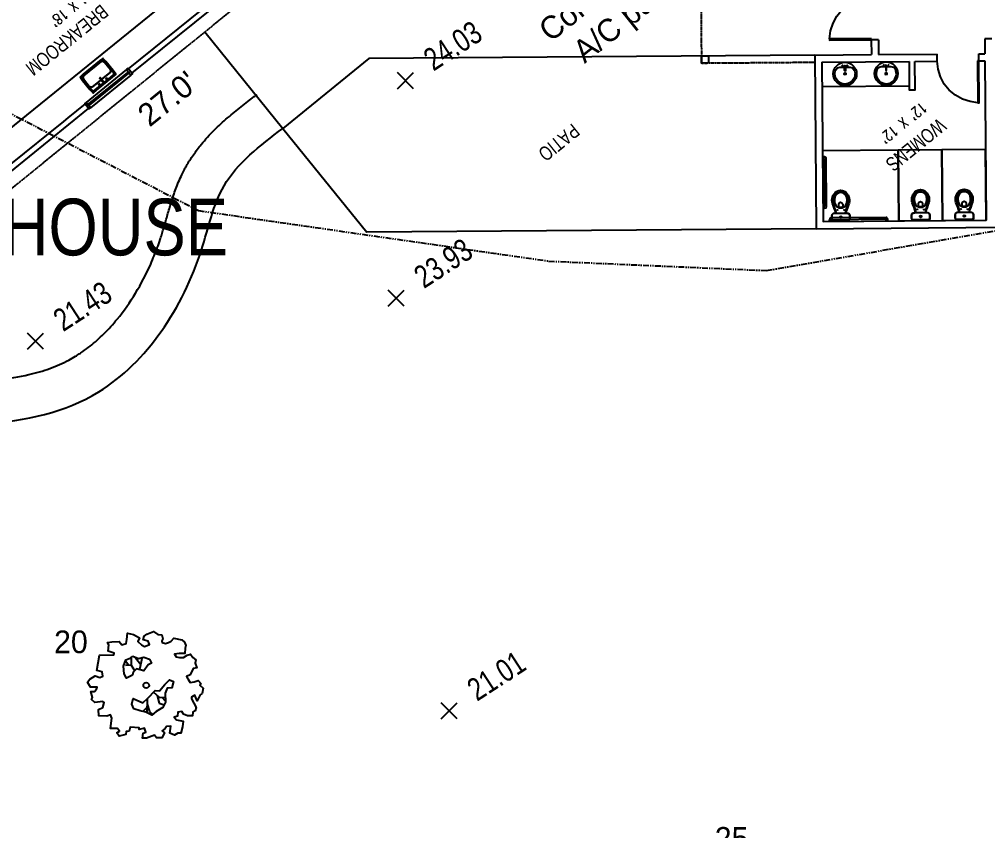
# Model space of a CAD drawing. Header units: inches. Extents: x -625442 to 34963, y -27993 to 66986.
# Drawn here: x -455810 to -454990, y 27782 to 28469 of the extents above; entities that cross this region are included whole.
import ezdxf
from ezdxf.enums import TextEntityAlignment as Align

# ---------------------------------------------------------------- set-up
doc = ezdxf.new("R2010")
doc.units = ezdxf.units.IN
doc.header["$LTSCALE"] = 0.5
doc.header["$MEASUREMENT"] = 0
for name, pattern in [('DASHED2', [0.375, 0.25, -0.125]), ('HIDDEN2', [0.1875, 0.125, -0.0625]), ('PHANTOM', [20, 10, -2, 2, -2, 2, -2])]:
    doc.linetypes.add(name, pattern=pattern)
for name, color, linetype in [('0-TEXT', 30, 'Continuous'), ('A-ANNO-TEXT', 30, 'Continuous'), ('A-FIXT', 63, 'Continuous'), ('BUILDING', 253, 'DASHED2'), ('FEMA FLOOD ZONE', 190, 'PHANTOM'), ('P-ABOVE', 201, 'HIDDEN2'), ('P-BELOW-LIGHT', 143, 'Continuous'), ('P-CASEWORK', 140, 'Continuous'), ('P-DOOR', 51, 'Continuous'), ('P-FIXTURE', 63, 'Continuous'), ('P-WALL', 90, 'Continuous'), ('P-WINDOW', 213, 'Continuous'), ('SPOT ELEVATION TEXT', 252, 'Continuous'), ('TEXT', 7, 'Continuous'), ('Trees-Anno', 43, 'Continuous'), ('TreesMARK', 46, 'Continuous')]:
    doc.layers.add(name, color=color, linetype=linetype)
doc.layers.add('A-WALL-PATT', color=111, linetype='Continuous', lineweight=13)
doc.styles.add('1-4T', font='Zap601Rm.ttf', dxfattribs={"width": 0.8, "height": 12})
doc.styles.add('1-8T', font='Arial.ttf', dxfattribs={"width": 0.8, "height": 24})
doc.styles.add('BLDG', font='IC-Romans.shx', dxfattribs={"width": 0.8})
doc.styles.add('sapa notes', font='romans.shx', dxfattribs={"width": 0.8})
doc.styles.add('TXT', font='IC-Romans.shx')

# ---------------------------------------------------------------- blocks, each defined once
blk = doc.blocks.new('SPT10')
at = {"color": 0, "linetype": 'Continuous'}
for p, q in [((-0.354, -0.354), (0.354, 0.354)), ((0.354, -0.354), (-0.354, 0.354))]:
    blk.add_line(p, q, dxfattribs=at)
blk = doc.blocks.new('TREE11')
at = {"linetype": 'Continuous'}
for p, q in [((-0.1344, 0.1783), (-0.1843, 0.1763)), ((-0.1564, 0.1773), (-0.1793, 0.2113)), ((-0.1324, 0.2402), (-0.1344, 0.1783)), ((-0.1344, 0.1783), (-0.1034, 0.1294)), ((-0.0944, 0.2422), (-0.0475, 0.1843)), ((-0.0345, 0.2472), (-0.0584, 0.1403)), ((0.0654, -0.0594), (0.1134, -0.1044)), ((0.0085, -0.1194), (0.0065, -0.2442)), ((0.0085, -0.1673), (0.0275, -0.2303)), ((0.0964, -0.0894), (0.1154, -0.1563)), ((0.1134, -0.1044), (0.1703, -0.1084)), ((0.1154, -0.1563), (0.1574, -0.1733)), ((0.1414, -0.1074), (0.1634, -0.1334)), ((0.0065, -0.1943), (-0.0305, -0.2313)), ((0.0275, -0.2303), (0.0584, -0.2562))]:
    blk.add_line(p, q, dxfattribs=at)
for points in [[(-0.0404, 0.3569), (-0.0155, 0.3439), (0.0085, 0.3509), (0.0284, 0.3609), (0.0155, 0.3888), (-0.0275, 0.4018), (-0.0195, 0.4337), (0.0065, 0.4507), (0.0634, 0.4737), (0.1023, 0.4487), (0.1383, 0.4467), (0.1472, 0.4098), (0.1363, 0.3928), (0.1413, 0.3779), (0.1702, 0.3699), (0.1962, 0.3779), (0.2201, 0.3908), (0.2431, 0.4148), (0.3129, 0.4018), (0.3389, 0.3808), (0.3499, 0.3509), (0.3439, 0.3289), (0.3399, 0.28), (0.289, 0.282), (0.2481, 0.275), (0.265, 0.2521), (0.293, 0.2441), (0.3279, 0.2441), (0.3609, 0.2651), (0.3898, 0.275), (0.4118, 0.2461), (0.4367, 0.2241), (0.4327, 0.1952), (0.4457, 0.1543), (0.4128, 0.1483), (0.3878, 0.0924), (0.3539, 0.0794), (0.3679, 0.0585), (0.3878, 0.0265), (0.4218, 0.0305), (0.4567, 0.0435), (0.4826, 0.0155), (0.4737, 0.0006), (0.5026, -0.0264), (0.4936, -0.0713), (0.4757, -0.0843), (0.4497, -0.1362), (0.4287, -0.0873), (0.3978, -0.1042), (0.3988, -0.1192), (0.4397, -0.196), (0.4317, -0.226), (0.4108, -0.238), (0.4088, -0.2679), (0.3629, -0.2679), (0.3289, -0.2549), (0.3149, -0.23), (0.28, -0.238), (0.276, -0.2729), (0.2461, -0.2819), (0.266, -0.3028), (0.3269, -0.3148), (0.3199, -0.3647), (0.306, -0.4226), (0.28, -0.4226), (0.2481, -0.4396), (0.2071, -0.4206), (0.2161, -0.3597), (0.1792, -0.3617), (0.1662, -0.3807), (0.1403, -0.3997), (0.1622, -0.4186), (0.1383, -0.4635), (0.0913, -0.4635), (0.0724, -0.4406), (0.0015, -0.4665), (-0.0334, -0.4665), (-0.0284, -0.4216), (-0.0035, -0.4126), (-0.0145, -0.3787), (-0.0634, -0.3887), (-0.0624, -0.3737), (-0.1413, -0.3697), (-0.1492, -0.4036), (-0.1772, -0.4056), (-0.1802, -0.4346), (-0.2401, -0.4496), (-0.26, -0.4196), (-0.2361, -0.4046), (-0.2541, -0.3797), (-0.3149, -0.3797), (-0.303, -0.2909), (-0.3159, -0.2589), (-0.3489, -0.2719), (-0.4178, -0.2699), (-0.4218, -0.212), (-0.3828, -0.196), (-0.3718, -0.1511), (-0.3838, -0.1421), (-0.4547, -0.1511), (-0.4836, -0.1252), (-0.4727, -0.1062), (-0.4896, -0.0533), (-0.4577, -0.0533), (-0.4387, -0.0334), (-0.4317, -0.0174), (-0.4926, -0.0164), (-0.5176, 0.0275), (-0.4966, 0.0535), (-0.4497, 0.0824), (-0.4088, 0.0694), (-0.3818, 0.0804), (-0.3878, 0.1193), (-0.4367, 0.1313), (-0.4118, 0.2661), (-0.287, 0.2701), (-0.282, 0.283), (-0.3369, 0.3), (-0.3309, 0.3569), (-0.3409, 0.3788), (-0.305, 0.3828), (-0.2381, 0.3868), (-0.2161, 0.3579), (-0.1762, 0.3679), (-0.1702, 0.4038), (-0.1642, 0.4587), (-0.1133, 0.4497), (-0.0594, 0.4178), (-0.0734, 0.3868)], [(-0.1183, 0.2581), (-0.0674, 0.2361), (-0.0225, 0.2491), (0.0275, 0.2301), (0.0474, 0.1962), (0.0155, 0.1812), (-0.0225, 0.1283), (-0.0873, 0.1453), (-0.1143, 0.1174), (-0.1213, 0.0904), (-0.1742, 0.0645), (-0.1942, 0.1004), (-0.2011, 0.1703), (-0.1802, 0.2241), (-0.1363, 0.2431)], [(0.0145, -0.1142), (0.0794, -0.0443), (0.1183, -0.0483), (0.1632, 0.0076), (0.2061, 0.0485), (0.2411, 0.0335), (0.2271, -0.0234), (0.1852, -0.0254), (0.1662, -0.0703), (0.1712, -0.1491), (0.1452, -0.196), (0.0883, -0.232), (0.0484, -0.2629), (-0.0045, -0.237), (-0.0534, -0.224), (-0.1083, -0.207), (-0.1263, -0.1671), (-0.1153, -0.1152), (-0.0294, -0.1541)]]:
    blk.add_lwpolyline(points, close=True, dxfattribs=at)
blk.add_circle((0, 0), 0.0248, dxfattribs=at)
blk = doc.blocks.new('A$C468F4D8E')
at = {"layer": 'A-FIXT', "ltscale": 0.25}
for p, q in [((11.25, -1.5), (11.25, 0)), ((12.75, -1.5), (12.75, 0)), ((53.25, -1.5), (53.25, 0)), ((54.75, -1.5), (54.75, 0)), ((0, -5.25), (1.5, -5.25)), ((0, -6.75), (1.5, -6.75)), ((1.5, -53.25), (1.5, -6.75)), ((3, -53.25), (3, -6.75)), ((12.75, -1.5), (53.25, -1.5)), ((12.75, -3), (53.25, -3)), ((0, -53.25), (1.5, -53.25)), ((0, -54.75), (1.5, -54.75))]:
    blk.add_line(p, q, dxfattribs=at)
for centre, start, end in [((1.5, -6.75), 0, 90), ((12.75, -1.5), 180, 270), ((53.25, -1.5), 270, 0), ((1.5, -53.25), 270, 0)]:
    blk.add_arc(centre, 1.5, start, end, dxfattribs=at)

msp = doc.modelspace()

# ---------------------------------------------------------------- linework, layer by layer
at = {"layer": 'BUILDING'}
msp.add_lwpolyline([(-455825.28922, 28318.3568), (-455573.23933, 28522.46932)], dxfattribs=at)
at = {"layer": 'FEMA FLOOD ZONE'}
msp.add_lwpolyline([(-456435.52039, 29340.6801), (-456366.05531, 29268.55494), (-456360.71187, 29207.11493), (-455901.17385, 28432.43707), (-455658.04623, 28306.8857), (-455361.48387, 28264.14487), (-455177.13444, 28256.13106), (-454808.43528, 28320.2422), (-454621.41384, 28403.05273), (-453051.84379, 29175.61297), (-452512.1541, 29592.33613)], dxfattribs=at)
at = {"layer": 'P-ABOVE'}
msp.add_lwpolyline([(-455136.92343, 28540.52275), (-455232.94878, 28539.78573), (-455232.06812, 28431.79187), (-455136.07112, 28432.54965)], dxfattribs=at)
at = {"layer": 'P-BELOW-LIGHT'}
for p, q in [((-455652.73005, 28458.10846), (-455586.6573, 28376.51802)), ((-455136.11853, 28438.54815), (-455513.73985, 28435.5673)), ((-455513.73985, 28435.5673), (-455586.6573, 28376.51802)), ((-455586.6573, 28376.51802), (-455515.41948, 28288.54946)), ((-455134.95812, 28291.55273), (-455515.41948, 28288.54946))]:
    msp.add_line(p, q, dxfattribs=at)
for points in [[(-455718.92813, 28426.21612), (-455717.45065, 28424.39164), (-455718.05881, 28423.89915), (-455717.32007, 28422.98691), (-455716.71191, 28423.4794), (-455715.23443, 28421.65492), (-455714.01811, 28422.63991), (-455717.71181, 28427.20111), (-455718.92813, 28426.21612), (-455753.13709, 28398.51336)], [(-455715.23443, 28421.65492), (-455749.44339, 28393.95217)], [(-455716.84249, 28424.88413), (-455716.10375, 28423.9719)], [(-455751.52903, 28395.28415), (-455752.26777, 28396.19639)]]:
    msp.add_lwpolyline(points, dxfattribs=at)
for points in [[(-455751.65961, 28396.68889), (-455753.13709, 28398.51336), (-455754.3534, 28397.52838), (-455750.6597, 28392.96718), (-455749.44339, 28393.95217), (-455750.92087, 28395.77665), (-455750.31271, 28396.26914), (-455751.05145, 28397.18138)], [(-455129.47271, 28357.59652), (-455128.9991, 28297.59839), (-455065.00766, 28298.10509), (-455065.48127, 28358.10322)], [(-455065.48127, 28358.10322), (-455065.00766, 28298.10509), (-455028.00881, 28298.39715), (-455028.48242, 28358.39529)], [(-455028.48242, 28358.39529), (-455028.00881, 28298.39715), (-454991.00997, 28298.68921), (-454991.48358, 28358.68735)]]:
    msp.add_lwpolyline(points, close=True, dxfattribs=at)
msp.add_open_spline([(-456165.08207, 28096.81745), (-456159.31233, 28101.97982), (-456153.38333, 28107.28744), (-456141.07897, 28117.89896), (-456134.70349, 28123.20388), (-456121.31698, 28133.49329), (-456114.30459, 28138.47996), (-456101.31502, 28146.56086), (-456095.53059, 28149.81224), (-456087.15728, 28153.88248), (-456084.81135, 28154.95921), (-456080.90987, 28156.63583), (-456079.37955, 28157.26591), (-456076.55476, 28158.37582), (-456075.2648, 28158.86276), (-456072.68736, 28159.79659), (-456071.39684, 28160.24479), (-456067.52154, 28161.5351), (-456064.93307, 28162.32286), (-456057.16436, 28164.48433), (-456051.98154, 28165.65618), (-456041.65163, 28167.54991), (-456036.5043, 28168.27206), (-456023.23525, 28169.67431), (-456015.15894, 28170.07748), (-455999.19166, 28170.28104), (-455991.29922, 28170.08112), (-455975.71352, 28169.34222), (-455968.0197, 28168.80278), (-455956.53172, 28167.90032), (-455952.65502, 28167.57827), (-455946.09517, 28167.02703), (-455943.39604, 28166.79872), (-455938.00154, 28166.34499), (-455935.31005, 28166.11967), (-455927.25614, 28165.45451), (-455921.91421, 28165.02551), (-455905.99826, 28163.82988), (-455895.5334, 28163.15536), (-455875.0614, 28162.29207), (-455865.05462, 28162.10376), (-455845.68315, 28162.42452), (-455836.31951, 28162.93415), (-455818.41744, 28164.81676), (-455809.88133, 28166.18953), (-455795.58115, 28169.49042), (-455789.62555, 28171.22267), (-455778.29628, 28175.31346), (-455772.92267, 28177.67046), (-455765.90314, 28181.38658), (-455764.03117, 28182.44568), (-455761.14649, 28184.18951), (-455760.10975, 28184.83983), (-455758.03852, 28186.18666), (-455757.00649, 28186.88165), (-455753.92232, 28189.03055), (-455751.88211, 28190.54848), (-455745.82012, 28195.35031), (-455741.85692, 28198.88296), (-455734.15201, 28206.55013), (-455730.41057, 28210.68442), (-455721.27036, 28221.84807), (-455716.06958, 28229.23559), (-455706.55826, 28244.89487), (-455702.24773, 28253.16584), (-455697.46464, 28263.93441), (-455696.50105, 28266.20376), (-455693.72457, 28273.05171), (-455692.02605, 28277.67028), (-455690.25275, 28283.0249), (-455690.02021, 28283.73912), (-455689.33414, 28285.883), (-455688.88198, 28287.34635), (-455687.97632, 28290.35346), (-455687.52365, 28291.89467), (-455686.15364, 28296.62579), (-455685.22517, 28299.92315), (-455683.25222, 28306.77546), (-455682.20786, 28310.33058), (-455679.88914, 28317.66941), (-455678.61479, 28321.45373), (-455675.69126, 28329.21111), (-455674.04158, 28333.18526), (-455671.4038, 28338.71597), (-455670.65039, 28340.22382), (-455669.33264, 28342.72822), (-455668.79237, 28343.72229), (-455667.77056, 28345.53861), (-455667.29381, 28346.36263), (-455666.32798, 28347.98608), (-455665.83748, 28348.78829), (-455664.34501, 28351.16665), (-455663.32209, 28352.71449), (-455660.18293, 28357.24817), (-455657.99669, 28360.12388), (-455652.20167, 28367.19405), (-455648.50177, 28371.19186), (-455640.97773, 28378.6717), (-455637.15252, 28382.15481), (-455629.50652, 28388.74221), (-455625.68495, 28391.84674), (-455618.15221, 28397.78634), (-455614.44066, 28400.62138), (-455610.02486, 28403.97721), (-455609.22042, 28404.58777), (-455608.42188, 28405.19385)], degree=3, knots=[0, 0, 0, 0, 22.276637222, 22.276637222, 44.553274445, 44.553274445, 66.829911667, 66.829911667, 83.407930291, 83.407930291, 89.705526236, 89.705526236, 93.696512164, 93.696512164, 96.991055155, 96.991055155, 100.285598146, 100.285598146, 106.874684128, 106.874684128, 120.052856092, 120.052856092, 133.231028056, 133.231028056, 154.218431796, 154.218431796, 175.205835536, 175.205835536, 196.193239277, 196.193239277, 207.008348568, 207.008348568, 214.650252813, 214.650252813, 222.292157058, 222.292157058, 237.575965547, 237.575965547, 268.143582527, 268.143582527, 298.711199506, 298.711199506, 329.278816486, 329.278816486, 359.846433465, 359.846433465, 383.533038491, 383.533038491, 407.219643516, 407.219643516, 416.062558555, 416.062558555, 421.097053981, 421.097053981, 426.131549408, 426.131549408, 436.20054026, 436.20054026, 456.338521966, 456.338521966, 476.476503672, 476.476503672, 507.494839108, 507.494839108, 538.513174545, 538.513174545, 546.716463222, 546.716463222, 563.123040575, 563.123040575, 565.646070205, 565.646070205, 570.692129464, 570.692129464, 575.738188723, 575.738188723, 585.830307242, 585.830307242, 595.922425761, 595.922425761, 606.014544279, 606.014544279, 616.106662798, 616.106662798, 619.863510877, 619.863510877, 622.328536236, 622.328536236, 624.363978582, 624.363978582, 626.399420928, 626.399420928, 630.470305621, 630.470305621, 638.612075007, 638.612075007, 651.453732913, 651.453732913, 664.29539082, 664.29539082, 677.137048727, 677.137048727, 689.978706634, 689.978706634, 692.8623578, 692.8623578, 692.8623578, 692.8623578], dxfattribs=at)
msp.add_spline([(-456141.07755, 28069.98869), (-456063.54469, 28124.8019), (-455948.96864, 28131.14111), (-455742.45365, 28153.42968), (-455655.44727, 28273.66011), (-455636.39923, 28327.86895), (-455586.6573, 28376.51802)], degree=3, dxfattribs=at)
at = {"layer": 'P-CASEWORK'}
msp.add_line((-455056.08667, 28412.15945), (-455129.8806, 28411.59305), dxfattribs=at)
msp.add_lwpolyline([(-455707.68947, 28527.46167), (-455677.48151, 28490.15914), (-455832.30766, 28364.77937)], dxfattribs=at)
at = {"layer": 'P-DOOR'}
for points in [[(-455123.63795, 28452.39709), (-455122.70949, 28459.05602), (-455120.60576, 28465.52808), (-455117.32383, 28471.42201), (-455113.05933, 28476.73635), (-455107.80787, 28480.88419), (-455101.76657, 28484.05969), (-455095.32521, 28486.06431), (-455088.48381, 28486.89804)], [(-454997.98563, 28398.19765), (-455004.64456, 28399.12611), (-455011.11662, 28401.22984), (-455017.01056, 28404.51177), (-455022.32489, 28408.77627), (-455026.47273, 28414.02773), (-455029.64823, 28420.06903), (-455031.65285, 28426.51039), (-455032.48658, 28433.35179)]]:
    msp.add_lwpolyline(points, dxfattribs=at)
for points in [[(-455088.22789, 28452.66179), (-455123.63795, 28452.39709), (-455123.62917, 28451.22328), (-455088.21911, 28451.48798)], [(-454998.25033, 28433.60771), (-454997.98563, 28398.19765), (-454996.81182, 28398.20642), (-454997.07652, 28433.61648)]]:
    msp.add_lwpolyline(points, close=True, dxfattribs=at)
at = {"layer": 'P-FIXTURE'}
for points in [[(-455741.86898, 28433.56102), (-455755.55257, 28422.47992), (-455755.42944, 28422.32788), (-455757.891, 28420.08274), (-455757.91991, 28419.80758), (-455755.85573, 28416.94774)], [(-455736.36572, 28432.98269), (-455738.61086, 28435.44425), (-455738.73398, 28435.59629), (-455739.00914, 28435.6252), (-455741.86898, 28433.56102), (-455741.74586, 28433.40898), (-455755.42944, 28422.32788)], [(-455740.39896, 28432.98924), (-455755.29886, 28420.92315), (-455740.39896, 28432.98924)], [(-455730.20955, 28425.3807), (-455736.36572, 28432.98269), (-455736.39464, 28432.70753), (-455738.7629, 28435.32112), (-455738.88602, 28435.47316), (-455741.74586, 28433.40898)], [(-455738.29186, 28433.18511), (-455738.96531, 28433.39498), (-455739.66768, 28433.32969), (-455740.09488, 28433.23548), (-455740.39896, 28432.98924), (-455738.96531, 28433.39498), (-455737.52421, 28432.54803), (-455737.77045, 28432.85211), (-455738.0167, 28433.15619)], [(-455737.52421, 28432.54803), (-455738.96531, 28433.39498), (-455740.39896, 28432.98924)], [(-455732.59927, 28426.46644), (-455737.52421, 28432.54803), (-455732.59927, 28426.46644)], [(-455730.78788, 28419.87744), (-455728.05116, 28422.09366), (-455728.02225, 28422.36882), (-455728.14537, 28422.52086), (-455730.20955, 28425.3807), (-455730.36159, 28425.25758), (-455736.39464, 28432.70753)], [(-455755.55257, 28422.47992), (-455758.01412, 28420.23478), (-455758.19507, 28419.8365), (-455758.07195, 28419.68446), (-455756.13089, 28416.97666), (-455755.85573, 28416.94774), (-455749.82269, 28409.49779)], [(-455744.47146, 28408.79634), (-455730.78788, 28419.87744), (-455730.911, 28420.02948), (-455728.17429, 28422.2457), (-455728.29741, 28422.39774), (-455730.36159, 28425.25758)], [(-455739.88227, 28418.05113), (-455732.88844, 28423.71481), (-455739.88227, 28418.05113)], [(-455732.2299, 28426.01032), (-455732.35302, 28426.16236), (-455732.59927, 28426.46644), (-455732.19353, 28425.03279), (-455732.88844, 28423.71481), (-455732.58436, 28423.96105), (-455732.28028, 28424.2073)], [(-455732.88844, 28423.71481), (-455732.19353, 28425.03279), (-455732.59927, 28426.46644)], [(-455732.4034, 28424.35934), (-455732.19353, 28425.03279), (-455732.25882, 28425.73516)], [(-455756.13089, 28416.97666), (-455749.97473, 28409.37467), (-455749.82269, 28409.49779), (-455747.45443, 28406.8842), (-455747.17926, 28406.85528), (-455744.59459, 28408.94838)], [(-455755.9574, 28418.62764), (-455755.71115, 28418.32356), (-455755.4649, 28418.01948), (-455755.99377, 28419.60517), (-455755.29886, 28420.92315), (-455755.4509, 28420.80002), (-455755.63186, 28420.40174)], [(-455755.29886, 28420.92315), (-455755.99377, 28419.60517), (-455755.4649, 28418.01948)], [(-455755.7839, 28420.27861), (-455755.99377, 28419.60517), (-455755.92848, 28418.9028)], [(-455755.4649, 28418.01948), (-455750.53997, 28411.93788), (-455755.4649, 28418.01948)], [(-455749.97473, 28409.37467), (-455747.60647, 28406.76107), (-455747.48334, 28406.60903), (-455747.05614, 28406.70324), (-455744.47146, 28408.79634), (-455744.59459, 28408.94838), (-455730.911, 28420.02948)], [(-455747.78834, 28411.64872), (-455740.64247, 28417.43552), (-455747.78834, 28411.64872)], [(-455742.42311, 28413.72782), (-455742.42311, 28413.72782)], [(-455742.42311, 28413.72782), (-455742.42311, 28413.72782)], [(-455741.8737, 28418.95592), (-455741.75058, 28418.80388)], [(-455741.41758, 28419.32529), (-455741.56962, 28419.20216), (-455741.72166, 28419.07904)], [(-455741.62745, 28418.65184), (-455741.50433, 28418.4998), (-455741.38121, 28418.34776), (-455741.25808, 28418.19572), (-455741.13496, 28418.04368), (-455741.01184, 28417.89164), (-455740.88871, 28417.7396), (-455740.76559, 28417.58756), (-455740.64247, 28417.43552), (-455740.51934, 28417.28348), (-455740.39622, 28417.13144), (-455740.2731, 28416.9794), (-455740.14997, 28416.82736), (-455740.02685, 28416.67532), (-455739.90373, 28416.52328), (-455739.7806, 28416.37124), (-455739.65748, 28416.2192), (-455739.53436, 28416.06716), (-455739.41123, 28415.91512), (-455739.28811, 28415.76308), (-455739.16499, 28415.61104)], [(-455741.14242, 28419.29637), (-455741.26554, 28419.44841)], [(-455738.40479, 28416.22666), (-455738.52791, 28416.3787), (-455738.65103, 28416.53074), (-455738.77416, 28416.68278), (-455738.89728, 28416.83482), (-455739.0204, 28416.98686), (-455739.14353, 28417.1389), (-455739.26665, 28417.29094), (-455739.38977, 28417.44297), (-455739.5129, 28417.59501), (-455739.63602, 28417.74705), (-455739.75914, 28417.89909), (-455739.88227, 28418.05113), (-455740.00539, 28418.20317), (-455740.12851, 28418.35521), (-455740.25164, 28418.50725), (-455740.37476, 28418.65929), (-455740.49788, 28418.81133), (-455740.62101, 28418.96337), (-455740.74413, 28419.11541), (-455740.86725, 28419.26745)], [(-455739.04186, 28415.459), (-455738.91874, 28415.30696)], [(-455738.64358, 28415.27804), (-455738.49154, 28415.40117), (-455738.3395, 28415.52429)], [(-455738.31058, 28415.79945), (-455738.4337, 28415.95149)], [(-455748.24446, 28411.27935), (-455747.94038, 28411.5256), (-455747.78834, 28411.64872), (-455749.22199, 28411.24298), (-455750.53997, 28411.93788), (-455750.29372, 28411.6338), (-455750.1706, 28411.48176)], [(-455750.53997, 28411.93788), (-455749.22199, 28411.24298), (-455747.78834, 28411.64872)], [(-455749.89544, 28411.45285), (-455749.22199, 28411.24298), (-455748.51962, 28411.30827)], [(-455110.04965, 28304.59563), (-455109.67383, 28306.55507), (-455109.10082, 28308.32042), (-455107.76226, 28312.24393), (-455107.20006, 28315.37872), (-455107.61604, 28318.50579), (-455109.00711, 28321.23388), (-455111.36863, 28322.97606), (-455112.74271, 28323.55215), (-455114.30933, 28323.73544), (-455115.67723, 28323.52899), (-455117.04205, 28322.93127), (-455119.37577, 28321.15203), (-455120.72359, 28318.40233), (-455121.28579, 28315.26753), (-455120.47854, 28312.14355), (-455119.07821, 28308.24166), (-455118.47741, 28306.48558), (-455118.07069, 28304.53231)], [(-455042.45395, 28305.13078), (-455042.07812, 28307.09022), (-455041.50512, 28308.85557), (-455040.16656, 28312.77908), (-455039.60436, 28315.91387), (-455040.02034, 28319.04095), (-455041.41141, 28321.76903), (-455043.77293, 28323.51121), (-455045.147, 28324.08731), (-455046.71363, 28324.27059), (-455048.08153, 28324.06414), (-455049.44634, 28323.46643), (-455051.78006, 28321.68718), (-455053.12789, 28318.93748), (-455053.69009, 28315.80268), (-455052.88284, 28312.6787), (-455051.48251, 28308.77681), (-455050.8817, 28307.02073), (-455050.47499, 28305.06747)], [(-455044.84018, 28310.00313), (-455044.84172, 28310.19876), (-455045.62426, 28310.19258), (-455046.60244, 28310.18486), (-455047.38498, 28310.17869), (-455048.16752, 28310.17251), (-455048.16598, 28309.97687), (-455047.97034, 28309.97842), (-455047.57753, 28309.78587), (-455047.18626, 28309.78896), (-455046.59935, 28309.79359), (-455046.01245, 28309.79823), (-455045.42554, 28309.80286), (-455043.671, 28310.5993), (-455042.31237, 28311.97955), (-455041.35118, 28314.13926), (-455041.17562, 28316.68406), (-455041.58542, 28319.02859), (-455042.5775, 28320.78159), (-455044.15339, 28322.13868), (-455045.33028, 28322.52068), (-455046.70127, 28322.70551), (-455047.87354, 28322.50061), (-455049.04426, 28322.10007), (-455050.59853, 28320.71827), (-455051.56281, 28318.94983), (-455051.93555, 28316.59912), (-455051.71984, 28314.05741), (-455050.72467, 28311.91315), (-455049.5416, 28310.7486), (-455048.16598, 28309.97687)], [(-455005.4551, 28305.42284), (-455005.07928, 28307.38228), (-455004.50627, 28309.14763), (-455003.16771, 28313.07114), (-455002.60551, 28316.20593), (-455003.02149, 28319.33301), (-455004.41256, 28322.06109), (-455006.77408, 28323.80327), (-455008.14816, 28324.37937), (-455009.71478, 28324.56265), (-455011.08268, 28324.3562), (-455012.4475, 28323.75849), (-455014.78122, 28321.97924), (-455016.12904, 28319.22954), (-455016.69124, 28316.09475), (-455015.88399, 28312.97076), (-455014.48366, 28309.06887), (-455013.88285, 28307.31279), (-455013.47614, 28305.35953)], [(-455007.84133, 28310.29519), (-455007.84288, 28310.49082), (-455008.62542, 28310.48464), (-455009.60359, 28310.47692), (-455010.38613, 28310.47075), (-455011.16867, 28310.46457), (-455011.16713, 28310.26893), (-455010.97149, 28310.27048), (-455010.57868, 28310.07793), (-455010.18741, 28310.08102), (-455009.6005, 28310.08565), (-455009.0136, 28310.09029), (-455008.42669, 28310.09492), (-455006.67216, 28310.89136), (-455005.31352, 28312.27161), (-455004.35233, 28314.43132), (-455004.17677, 28316.97612), (-455004.58657, 28319.32065), (-455005.57865, 28321.07365), (-455007.15454, 28322.43074), (-455008.33144, 28322.81274), (-455009.70243, 28322.99757), (-455010.87469, 28322.79267), (-455012.04542, 28322.39213), (-455013.59969, 28321.01033), (-455014.56396, 28319.24189), (-455014.9367, 28316.89118), (-455014.72099, 28314.34947), (-455013.72583, 28312.20521), (-455012.54275, 28311.04066), (-455011.16713, 28310.26893)], [(-455112.43588, 28309.46797), (-455112.43743, 28309.66361), (-455113.21997, 28309.65743), (-455114.19814, 28309.64971), (-455114.98068, 28309.64353), (-455115.76322, 28309.63736), (-455115.76168, 28309.44172), (-455115.56604, 28309.44327), (-455115.17323, 28309.25072), (-455114.78196, 28309.25381), (-455114.19505, 28309.25844), (-455113.60815, 28309.26307), (-455113.02124, 28309.26771), (-455111.26671, 28310.06415), (-455109.90807, 28311.4444), (-455108.94688, 28313.60411), (-455108.77132, 28316.14891), (-455109.18112, 28318.49344), (-455110.1732, 28320.24643), (-455111.74909, 28321.60353), (-455112.92599, 28321.98553), (-455114.29698, 28322.17035), (-455115.46924, 28321.96545), (-455116.63997, 28321.56492), (-455118.19424, 28320.18312), (-455119.15851, 28318.41468), (-455119.53125, 28316.06397), (-455119.31554, 28313.52226), (-455118.32038, 28311.378), (-455117.1373, 28310.21345), (-455115.76168, 28309.44172)], [(-455048.16752, 28310.17251), (-455048.18914, 28312.9114), (-455047.6115, 28314.08984), (-455046.63641, 28314.48883), (-455045.45952, 28314.10683), (-455044.86334, 28312.93765), (-455044.84172, 28310.19876)], [(-455011.16867, 28310.46457), (-455011.19029, 28313.20346), (-455010.61265, 28314.3819), (-455009.63757, 28314.78089), (-455008.46067, 28314.39889), (-455007.8645, 28313.22971), (-455007.84288, 28310.49082)], [(-455118.26633, 28304.53077), (-455118.87176, 28306.87376), (-455119.67129, 28309.01957), (-455118.87176, 28306.87376), (-455118.26633, 28304.53077), (-455119.24296, 28304.32741), (-455120.41677, 28304.31815), (-455121.39031, 28303.72352), (-455121.77232, 28302.54662), (-455121.39031, 28303.72352), (-455120.41677, 28304.31815), (-455117.2897, 28304.73413), (-455114.15954, 28304.75883), (-455110.83374, 28304.78509), (-455107.70049, 28304.41853), (-455106.71768, 28303.83934), (-455106.31715, 28302.66862), (-455106.71768, 28303.83934), (-455107.70049, 28304.41853), (-455108.8743, 28304.40926), (-455109.85402, 28304.59717), (-455109.28565, 28306.94943), (-455108.52009, 28309.10759), (-455109.28565, 28306.94943), (-455109.85402, 28304.59717)], [(-455120.66954, 28311.5551), (-455119.67129, 28309.01957), (-455120.66954, 28311.5551)], [(-455115.76322, 28309.63736), (-455115.78484, 28312.37625), (-455115.2072, 28313.55469), (-455114.23212, 28313.95368), (-455113.05522, 28313.57168), (-455112.45905, 28312.4025), (-455112.43743, 28309.66361)], [(-455107.56199, 28311.65857), (-455108.52009, 28309.10759), (-455107.56199, 28311.65857)], [(-455050.67062, 28305.06592), (-455051.27606, 28307.40891), (-455052.07559, 28309.55472), (-455051.27606, 28307.40891), (-455050.67062, 28305.06592), (-455051.64726, 28304.86256), (-455052.82107, 28304.8533), (-455053.79461, 28304.25867), (-455054.17661, 28303.08177), (-455053.79461, 28304.25867), (-455052.82107, 28304.8533), (-455049.69399, 28305.26928), (-455046.56383, 28305.29399), (-455043.23804, 28305.32024), (-455040.10479, 28304.95368), (-455039.12198, 28304.37449), (-455038.72144, 28303.20377), (-455039.12198, 28304.37449), (-455040.10479, 28304.95368), (-455041.2786, 28304.94441), (-455042.25832, 28305.13233), (-455041.68994, 28307.48458), (-455040.92439, 28309.64274), (-455041.68994, 28307.48458), (-455042.25832, 28305.13233)], [(-455053.07384, 28312.09025), (-455052.07559, 28309.55472), (-455053.07384, 28312.09025)], [(-455039.96629, 28312.19372), (-455040.92439, 28309.64274), (-455039.96629, 28312.19372)], [(-455013.67178, 28305.35798), (-455014.27721, 28307.70097), (-455015.07674, 28309.84678), (-455014.27721, 28307.70097), (-455013.67178, 28305.35798), (-455014.64841, 28305.15462), (-455015.82222, 28305.14536), (-455016.79576, 28304.55073), (-455017.17777, 28303.37383), (-455016.79576, 28304.55073), (-455015.82222, 28305.14536), (-455012.69515, 28305.56134), (-455009.56498, 28305.58605), (-455006.23919, 28305.6123), (-455003.10594, 28305.24574), (-455002.12313, 28304.66655), (-455001.7226, 28303.49583), (-455002.12313, 28304.66655), (-455003.10594, 28305.24574), (-455004.27975, 28305.23647), (-455005.25947, 28305.42439), (-455004.6911, 28307.77664), (-455003.92554, 28309.9348), (-455004.6911, 28307.77664), (-455005.25947, 28305.42439)], [(-455016.07499, 28312.38231), (-455015.07674, 28309.84678), (-455016.07499, 28312.38231)], [(-455002.96744, 28312.48578), (-455003.92554, 28309.9348), (-455002.96744, 28312.48578)], [(-455121.77232, 28302.54662), (-455121.74915, 28299.6121), (-455121.77232, 28302.54662)], [(-455120.56762, 28298.64319), (-455107.46007, 28298.74665), (-455120.56762, 28298.64319)], [(-455113.93301, 28300.84768), (-455114.72019, 28301.42841), (-455114.13791, 28302.01994), (-455113.54638, 28301.43767), (-455114.12865, 28300.84613)], [(-455106.29398, 28299.73409), (-455106.31715, 28302.66862), (-455106.29398, 28299.73409)], [(-455054.17661, 28303.08177), (-455054.15345, 28300.14725), (-455054.17661, 28303.08177)], [(-455052.97192, 28299.17834), (-455039.86437, 28299.28181), (-455052.97192, 28299.17834)], [(-455046.33731, 28301.38283), (-455047.12448, 28301.96356), (-455046.54221, 28302.5551), (-455045.95067, 28301.97282), (-455046.53295, 28301.38129)], [(-455038.69828, 28300.26925), (-455038.72144, 28303.20377), (-455038.69828, 28300.26925)], [(-455017.17777, 28303.37383), (-455017.1546, 28300.43931), (-455017.17777, 28303.37383)], [(-455015.97307, 28299.4704), (-455002.86552, 28299.57387), (-455015.97307, 28299.4704)], [(-455009.33846, 28301.67489), (-455010.12564, 28302.25562), (-455009.54336, 28302.84716), (-455008.95183, 28302.26488), (-455009.5341, 28301.67335)], [(-455001.69943, 28300.56131), (-455001.7226, 28303.49583), (-455001.69943, 28300.56131)]]:
    msp.add_lwpolyline(points, dxfattribs=at)
for points in [[(-455756.44989, 28419.23579), (-455755.3707, 28417.59227), (-455749.21453, 28409.99028), (-455747.83125, 28408.59301), (-455747.18672, 28408.10797), (-455746.60748, 28408.3253), (-455742.35036, 28411.77276), (-455745.08708, 28409.55654), (-455746.60748, 28408.3253), (-455742.35036, 28411.77276), (-455733.98817, 28418.54454), (-455729.8831, 28421.86887), (-455731.4035, 28420.63764), (-455733.98817, 28418.54454), (-455729.8831, 28421.86887), (-455729.5501, 28422.39028), (-455729.73852, 28423.24469), (-455730.96975, 28424.76509), (-455737.12592, 28432.36708), (-455738.35715, 28433.88747), (-455739.0306, 28434.09735), (-455739.60984, 28433.88002), (-455741.25337, 28432.80082), (-455754.93695, 28421.71972), (-455756.33422, 28420.33645), (-455756.66722, 28419.81504)], [(-455113.07089, 28429.3266), (-455112.48836, 28429.91788), (-455112.09271, 28429.33389), (-455112.48107, 28428.9397)], [(-455110.88972, 28425.42993), (-455110.9189, 28429.34264), (-455110.53054, 28429.73683), (-455110.13636, 28429.34848), (-455110.10718, 28425.43576), (-455110.49553, 28425.04158)], [(-455109.15818, 28429.35577), (-455108.57565, 28429.94706), (-455108.18, 28429.36307), (-455108.56835, 28428.96888)], [(-455077.07931, 28429.60199), (-455077.67085, 28430.18426), (-455078.05749, 28429.59427), (-455077.66313, 28429.20609)], [(-455075.28771, 28425.70319), (-455075.3186, 28429.61589), (-455075.71295, 28430.00407), (-455076.10114, 28429.60971), (-455076.07025, 28425.69701), (-455075.67589, 28425.30883)], [(-455073.16661, 28429.63288), (-455073.75815, 28430.21515), (-455074.14479, 28429.62515), (-455073.75043, 28429.23697)], [(-455110.47073, 28421.71577), (-455111.25619, 28422.1012), (-455111.26349, 28423.07938), (-455110.48386, 28423.47649), (-455109.6984, 28423.09105), (-455109.69111, 28422.11288)], [(-455075.64964, 28421.98303), (-455074.87019, 28422.38048), (-455074.87791, 28423.35866), (-455075.66354, 28423.74375), (-455076.44299, 28423.3463), (-455076.43527, 28422.36813)], [(-455741.62654, 28413.3659), (-455741.93062, 28413.11966), (-455742.32891, 28413.30061), (-455742.45203, 28413.45265), (-455742.32891, 28413.30061), (-455742.45203, 28413.45265), (-455742.57515, 28413.60469), (-455742.45203, 28413.45265), (-455742.32891, 28413.30061), (-455741.93062, 28413.11966)], [(-455742.27107, 28413.85094), (-455742.11903, 28413.97406), (-455742.27107, 28413.85094), (-455742.42311, 28413.72782), (-455742.27107, 28413.85094), (-455742.11903, 28413.97406)], [(-455742.32891, 28413.30061), (-455741.65546, 28413.09074), (-455741.56871, 28413.91623), (-455742.27107, 28413.85094)], [(-455742.08266, 28412.99653), (-455742.20578, 28413.14857)], [(-455741.44558, 28413.76419), (-455741.59762, 28413.64107), (-455741.4745, 28413.48903), (-455741.59762, 28413.64107), (-455741.56871, 28413.91623), (-455741.84387, 28413.94515), (-455741.96699, 28414.09719), (-455741.84387, 28413.94515), (-455741.56871, 28413.91623), (-455741.59762, 28413.64107), (-455741.4745, 28413.48903), (-455741.59762, 28413.64107)], [(-455741.50342, 28413.21386), (-455741.65546, 28413.09074), (-455741.8075, 28412.96762), (-455741.65546, 28413.09074)], [(-455736.00107, 28417.92147), (-455736.12419, 28418.07351), (-455736.24731, 28418.22555), (-455736.37044, 28418.37759), (-455736.49356, 28418.52963), (-455736.37044, 28418.37759), (-455736.24731, 28418.22555), (-455736.12419, 28418.07351), (-455736.00107, 28417.92147), (-455736.12419, 28418.07351)], [(-455736.24731, 28418.22555), (-455736.37044, 28418.37759), (-455736.49356, 28418.52963), (-455736.37044, 28418.37759)], [(-455735.48711, 28418.84116), (-455736.18948, 28418.77587), (-455736.24731, 28418.22555), (-455735.57386, 28418.01567)], [(-455736.18948, 28418.77587), (-455735.8854, 28419.02212), (-455735.48711, 28418.84116), (-455735.8854, 28419.02212)], [(-455736.18948, 28418.77587), (-455735.8854, 28419.02212), (-455735.48711, 28418.84116), (-455735.8854, 28419.02212)], [(-455735.54495, 28418.29084), (-455735.57386, 28418.01567), (-455735.84903, 28418.04459), (-455735.57386, 28418.01567)], [(-455735.42182, 28418.1388), (-455735.57386, 28418.01567)], [(-455735.51603, 28418.566), (-455735.39291, 28418.41396), (-455735.51603, 28418.566), (-455735.36399, 28418.68912), (-455735.51603, 28418.566), (-455735.39291, 28418.41396)], [(-455051.51185, 28312.49388), (-455052.3191, 28315.61786), (-455051.95099, 28318.55547), (-455050.79417, 28320.71673), (-455049.04581, 28322.29571), (-455047.87509, 28322.69624), (-455046.70282, 28322.90114), (-455045.33183, 28322.71632), (-455044.15493, 28322.33431), (-455042.38186, 28320.78313), (-455041.19106, 28318.64041), (-455040.77663, 28315.70897), (-455041.53446, 28312.57264), (-455043.0841, 28310.60393), (-455045.22682, 28309.41313), (-455045.81372, 28309.4085), (-455046.59626, 28309.40232), (-455047.18317, 28309.39769), (-455047.77007, 28309.39306), (-455049.93132, 28310.54988)], [(-455014.513, 28312.78594), (-455015.32025, 28315.90992), (-455014.95214, 28318.84753), (-455013.79532, 28321.00879), (-455012.04696, 28322.58777), (-455010.87624, 28322.9883), (-455009.70397, 28323.1932), (-455008.33298, 28323.00838), (-455007.15608, 28322.62637), (-455005.38301, 28321.07519), (-455004.19222, 28318.93247), (-455003.77778, 28316.00103), (-455004.53561, 28312.8647), (-455006.08525, 28310.89599), (-455008.22797, 28309.70519), (-455008.81487, 28309.70056), (-455009.59742, 28309.69438), (-455010.18432, 28309.68975), (-455010.77123, 28309.68512), (-455012.93248, 28310.84194)], [(-455119.10755, 28311.95872), (-455119.9148, 28315.08271), (-455119.54669, 28318.02032), (-455118.38987, 28320.18157), (-455116.64151, 28321.76055), (-455115.47079, 28322.16109), (-455114.29852, 28322.36599), (-455112.92753, 28322.18116), (-455111.75063, 28321.79916), (-455109.97756, 28320.24798), (-455108.78677, 28318.10526), (-455108.37233, 28315.17382), (-455109.13016, 28312.03748), (-455110.6798, 28310.06878), (-455112.82252, 28308.87798), (-455113.40943, 28308.87335), (-455114.19197, 28308.86717), (-455114.77887, 28308.86254), (-455115.36578, 28308.8579), (-455117.52703, 28310.01473)], [(-455116.91696, 28307.08483), (-455117.11568, 28307.47456), (-455116.92159, 28307.67174), (-455116.72441, 28307.47765)], [(-455111.24817, 28307.71652), (-455111.05099, 28307.52243), (-455111.24354, 28307.12962), (-455111.44226, 28307.51935)], [(-455049.32125, 28307.61999), (-455049.51998, 28308.00971), (-455049.32589, 28308.20689), (-455049.12871, 28308.0128)], [(-455043.65247, 28308.25168), (-455043.45529, 28308.05759), (-455043.64784, 28307.66477), (-455043.84656, 28308.0545)], [(-455012.32241, 28307.91205), (-455012.52113, 28308.30177), (-455012.32704, 28308.49895), (-455012.12986, 28308.30486)], [(-455006.65362, 28308.54374), (-455006.45644, 28308.34965), (-455006.64899, 28307.95683), (-455006.84771, 28308.34656)], [(-455121.74915, 28299.6121), (-455121.3517, 28298.83264), (-455120.56762, 28298.64319), (-455121.3517, 28298.83264)], [(-455114.13946, 28302.21558), (-455113.35383, 28301.83049), (-455113.34765, 28301.04795), (-455114.1271, 28300.6505), (-455114.7171, 28301.03714), (-455114.72328, 28301.81968)], [(-455107.46007, 28298.74665), (-455106.67907, 28298.94847), (-455106.29398, 28299.73409), (-455106.67907, 28298.94847)], [(-455054.15345, 28300.14725), (-455053.756, 28299.3678), (-455052.97192, 28299.17834), (-455053.756, 28299.3678)], [(-455046.54376, 28302.75073), (-455045.75813, 28302.36564), (-455045.75195, 28301.5831), (-455046.5314, 28301.18565), (-455047.1214, 28301.57229), (-455047.12757, 28302.35483)], [(-455039.86437, 28299.28181), (-455039.08337, 28299.48362), (-455038.69828, 28300.26925), (-455039.08337, 28299.48362)], [(-455017.1546, 28300.43931), (-455016.75715, 28299.65986), (-455015.97307, 28299.4704), (-455016.75715, 28299.65986)], [(-455009.54491, 28303.04279), (-455008.75928, 28302.6577), (-455008.7531, 28301.87516), (-455009.53255, 28301.47771), (-455010.12255, 28301.86435), (-455010.12873, 28302.64689)], [(-455002.86552, 28299.57387), (-455002.08452, 28299.77568), (-455001.69943, 28300.56131), (-455002.08452, 28299.77568)]]:
    msp.add_lwpolyline(points, close=True, dxfattribs=at)
for points in [[(-455110.12906, 28428.3703), (-455106.21635, 28428.39948), (-455104.05852, 28427.63298), (-455102.67594, 28425.88247, -1.529927729), (-455118.32971, 28426.15704), (-455116.97193, 28427.73233), (-455114.82432, 28428.33529), (-455110.9116, 28428.36447)], [(-455076.09342, 28428.63154), (-455080.00612, 28428.60065), (-455082.15192, 28427.80112), (-455083.50747, 28426.0296, 1.529927729), (-455067.85976, 28426.54441), (-455069.24156, 28428.09868), (-455071.39817, 28428.6686), (-455075.31087, 28428.63771)]]:
    msp.add_lwpolyline(points, format="xyb", dxfattribs=at)
for centre in [(-455110.55088, 28422.57153), (-455075.58263, 28422.83992)]:
    msp.add_circle(centre, 9.8561, dxfattribs=at)
at = {"layer": 'P-FIXTURE', "extrusion": (0, 0, -1)}
for centre in [(-455114.14706, 28315.57143), (-455114.14706, 28315.57143), (-455046.55136, 28316.10658), (-455046.55136, 28316.10658), (-455009.55251, 28316.39864), (-455009.55251, 28316.39864)]:
    msp.add_ellipse(centre, major_axis=(-0.06755, 8.55677), ratio=0.864280795, start_param=4.230642857, end_param=8.335727786, dxfattribs=at)
at = {"layer": 'P-WALL'}
for p, q in [((-455082.21928, 28451.53283), (-455088.21909, 28451.48546)), ((-455088.21909, 28451.48546), (-455088.11988, 28438.917)), ((-455082.21928, 28451.53283), (-455082.12006, 28438.9631)), ((-454986.22227, 28452.2906), (-454992.22209, 28452.24324)), ((-455136.11847, 28438.54816), (-455088.11988, 28438.917)), ((-455082.12006, 28438.9631), (-455032.53263, 28439.34416)), ((-455032.48658, 28433.3447), (-455032.53263, 28439.34416)), ((-454997.12262, 28439.61626), (-454992.12271, 28439.65468)), ((-454997.07652, 28433.61648), (-454997.12262, 28439.61626)), ((-455130.0726, 28432.59569), (-455056.25246, 28433.16229)), ((-455051.25261, 28433.20066), (-455032.48658, 28433.3447)), ((-454997.07652, 28433.61648), (-454992.07535, 28433.65487)), ((-455768.55094, 28385.52758), (-455772.35193, 28382.4495))]:
    msp.add_line(p, q, dxfattribs=at)
for points in [[(-455763.44263, 28533.41149), (-455714.02969, 28573.42658), (-455643.72626, 28486.61185), (-455717.46557, 28426.89703)], [(-455714.38748, 28423.09603), (-455622.25136, 28497.70878)], [(-454992.22209, 28452.24324), (-454992.12271, 28439.65468)], [(-455226.06961, 28431.83792), (-455232.06812, 28431.79187), (-455232.11417, 28437.79039), (-455226.11565, 28437.83643), (-455226.06961, 28431.83792)], [(-455136.11847, 28438.54816), (-455134.95812, 28291.55273), (-454912.96498, 28293.30792)], [(-455130.04181, 28432.59593), (-455129.00567, 28297.59991), (-454991.00997, 28298.68921)], [(-455056.25246, 28433.16229), (-455056.06299, 28409.15954), (-455051.06315, 28409.19901), (-455051.25261, 28433.20066)], [(-454992.07535, 28433.65487), (-454991.00997, 28298.68921)], [(-455754.10716, 28397.2243), (-455768.55094, 28385.52758)], [(-455821.00467, 28343.05002), (-455817.92659, 28339.24903), (-455751.02907, 28393.4233)], [(-455772.35193, 28382.4495), (-455817.20368, 28346.12811)]]:
    msp.add_lwpolyline(points, dxfattribs=at)
at = {"layer": 'P-WINDOW'}
msp.add_lwpolyline([(-455718.05881, 28423.89915), (-455751.05145, 28397.18138), (-455750.31271, 28396.26914), (-455717.32007, 28422.98691)], close=True, dxfattribs=at)

# ---------------------------------------------------------------- block references
at = {"layer": 'A-WALL-PATT', "ltscale": 0.25, "rotation": 90.45226990322315}
msp.add_blockref('A$C468F4D8E', (-455129.00566, 28297.59834), dxfattribs=at)
at = {"layer": 'SPOT ELEVATION TEXT', "xscale": 19.2, "yscale": 19.2, "zscale": 19.2}
for p in [(-455482.59897, 28416.85492), (-455490.66583, 28232.81256), (-455796.10631, 28196.33171), (-455445.69037, 27883.44552)]:
    msp.add_blockref('SPT10', p, dxfattribs=at)
at = {"layer": 'TreesMARK', "color": 46, "xscale": 96, "yscale": 96, "zscale": 96}
msp.add_blockref('TREE11', (-455702.26452, 27905.02074), dxfattribs=at)

# ---------------------------------------------------------------- texts
at = {"layer": '0-TEXT', "width": 0.8}
for s, height, style, p in [("9' X 18'", 8.991, 'sapa notes', (-455753.22102, 28494.26486)), ('BREAKROOM', 11.988, '1-4T', (-455740.66192, 28482.12136)), ("12' X 12'", 8.991, 'sapa notes', (-455045.49619, 28399.38867)), ('PATIO', 11.988, '1-4T', (-455341.50854, 28381.2932)), ('WOMENS', 11.988, '1-4T', (-455031.17879, 28385.79976))]:
    msp.add_text(s, height=height, rotation=219.00089794, dxfattribs=dict(at, style=style)).set_placement(p)
at = {"layer": 'A-ANNO-TEXT', "ltscale": 0.5, "style": '1-8T', "width": 0.8}
msp.add_text('RED HOUSE', height=48, dxfattribs=at).set_placement((-455951.96141, 28268.98182))
at = {"layer": 'SPOT ELEVATION TEXT', "style": 'BLDG', "width": 0.8}
for s, p in [('24.03', (-455437.48679, 28438.45474)), ('23.93', (-455445.55365, 28254.41237)), ('21.43', (-455750.99413, 28217.93152)), ('21.01', (-455400.57819, 27905.04533))]:
    msp.add_text(s, height=19.2, rotation=33, dxfattribs=at).set_placement(p, align=Align.CENTER)
at = {"layer": 'TEXT', "char_height": 19.2, "style": 'TXT'}
for s, insert, attachment_point, rotation in [('Concrete \\PA/C pad', (-455290.50158, 28528.90786), 3, 38.6114128), ("27.0'", (-455690.20189, 28409.2223), 2, 39.00089794)]:
    msp.add_mtext(s, dxfattribs=dict(at, insert=insert, attachment_point=attachment_point, rotation=rotation))
at = {"layer": 'Trees-Anno', "char_height": 19.2, "attachment_point": 9, "style": 'TXT'}
for s, insert in [('20', (-455751.77971, 27931.96302)), ('25', (-455192.25462, 27765.58259))]:
    msp.add_mtext(s, dxfattribs=dict(at, insert=insert))

doc.saveas('drawing.dxf')
